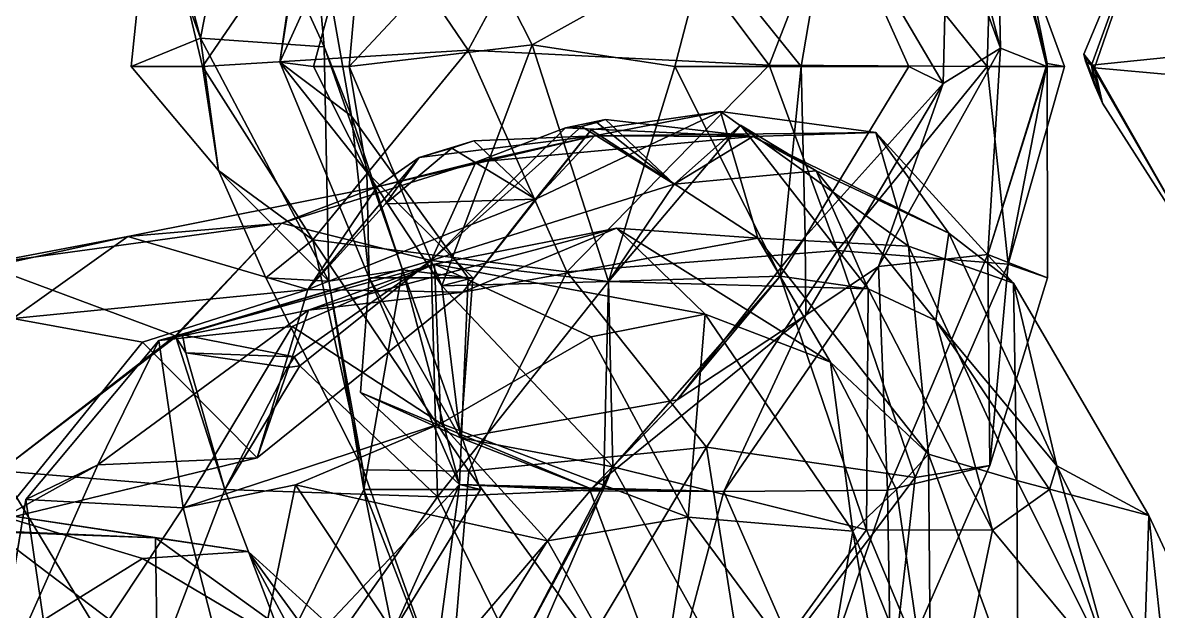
# Model space of a CAD drawing. Extents: x 290083 to 295691, y 4553739 to 4561622.
# Drawn here: x 293891.7 to 293987.4, y 4559110.5 to 4559160.1 of the extents above; entities that cross this region are included whole.
import ezdxf

# ---------------------------------------------------------------- set-up
doc = ezdxf.new("R2010")
doc.units = 0
doc.layers.add('Au_ppm_Pref_-_0_3', color=7, linetype='CONTINUOUS')

msp = doc.modelspace()

# ---------------------------------------------------------------- linework, layer by layer
at = {"layer": 'Au_ppm_Pref_-_0_3'}
for points in [[(293968.784, 4559178.073, 1810.917), (293974.095, 4559157.918, 1811.223), (293973.756, 4559173.316, 1817.018)], [(293974.095, 4559157.918, 1811.223), (293968.784, 4559178.073, 1810.917), (293969.619, 4559170.004, 1805.555)], [(293973.444, 4559172.854, 1828.622), (293973.661, 4559178.242, 1823.373), (293978.025, 4559156.62, 1823.251)], [(293973.661, 4559178.242, 1823.373), (293973.756, 4559173.316, 1817.018), (293978.025, 4559156.62, 1823.251)], [(293929.224, 4559157.728, 1834.877), (293918.534, 4559173.469, 1834.785), (293939.454, 4559176.642, 1836.371)], [(293929.224, 4559157.728, 1834.877), (293939.454, 4559176.642, 1836.371), (293954.584, 4559156.472, 1836.989)], [(293960.547, 4559171.802, 1834.726), (293954.584, 4559156.472, 1836.989), (293939.454, 4559176.642, 1836.371)], [(293982.018, 4559156.255, 1858.055), (293988.559, 4559175.19, 1858.993), (293981.136, 4559157.403, 1859.008)], [(293981.136, 4559157.403, 1859.008), (293988.559, 4559175.19, 1858.993), (293981.769, 4559156.48, 1859.597)], [(293981.769, 4559156.48, 1859.597), (293988.559, 4559175.19, 1858.993), (293990.848, 4559157.405, 1864.619)], [(293982.018, 4559156.255, 1858.055), (293988.9, 4559155.642, 1853.054), (293988.559, 4559175.19, 1858.993)], [(293906.826, 4559156.372, 1832.874), (293900.807, 4559156.372, 1829.312), (293902.638, 4559173.93, 1829.159)], [(293902.638, 4559173.93, 1829.159), (293900.807, 4559156.372, 1829.312), (293906.648, 4559158.752, 1823.902)], [(293902.638, 4559173.93, 1829.159), (293906.648, 4559158.752, 1823.902), (293901.102, 4559174.19, 1823.373)], [(293901.102, 4559174.19, 1823.373), (293906.648, 4559158.752, 1823.902), (293909.705, 4559174.19, 1818.454)], [(293906.826, 4559156.372, 1832.874), (293902.638, 4559173.93, 1829.159), (293918.534, 4559173.469, 1834.785)], [(293917.089, 4559158.029, 1817.376), (293909.705, 4559174.19, 1818.454), (293906.648, 4559158.752, 1823.902)], [(293917.089, 4559158.029, 1817.376), (293915.831, 4559172.404, 1810.954), (293909.705, 4559174.19, 1818.454)], [(293915.831, 4559172.404, 1810.954), (293913.333, 4559156.722, 1805.283), (293915.88, 4559174.19, 1805.555)], [(293915.88, 4559174.19, 1805.555), (293913.333, 4559156.722, 1805.283), (293920.681, 4559172.849, 1800.267)], [(293906.826, 4559156.372, 1832.874), (293918.534, 4559173.469, 1834.785), (293929.224, 4559157.728, 1834.877)], [(293920.681, 4559172.849, 1800.267), (293913.333, 4559156.722, 1805.283), (293916.196, 4559156.372, 1799.615)], [(293920.681, 4559172.849, 1800.267), (293916.196, 4559156.372, 1799.615), (293919.198, 4559156.372, 1795.946)], [(293920.681, 4559172.849, 1800.267), (293919.198, 4559156.372, 1795.946), (293929.777, 4559167.72, 1794.515)], [(293960.547, 4559171.802, 1834.726), (293973.444, 4559172.854, 1828.622), (293972.974, 4559156.372, 1833.175)], [(293973.444, 4559172.854, 1828.622), (293979.503, 4559156.372, 1829.312), (293972.974, 4559156.372, 1833.175)], [(293979.503, 4559156.372, 1829.312), (293973.444, 4559172.854, 1828.622), (293978.025, 4559156.62, 1823.251)], [(293978.009, 4559156.372, 1817.433), (293978.025, 4559156.62, 1823.251), (293973.756, 4559173.316, 1817.018)], [(293974.095, 4559157.918, 1811.223), (293978.009, 4559156.372, 1817.433), (293973.756, 4559173.316, 1817.018)], [(293919.387, 4559152.177, 1811.494), (293913.333, 4559156.722, 1805.283), (293915.831, 4559172.404, 1810.954)], [(293917.089, 4559158.029, 1817.376), (293919.387, 4559152.177, 1811.494), (293915.831, 4559172.404, 1810.954)], [(293957.297, 4559156.372, 1794.753), (293959.792, 4559171.035, 1800.915), (293949.25, 4559166.362, 1794.904)], [(293972.974, 4559156.372, 1833.175), (293954.584, 4559156.472, 1836.989), (293960.547, 4559171.802, 1834.726)], [(293957.297, 4559156.372, 1794.753), (293966.384, 4559156.372, 1799.615), (293959.792, 4559171.035, 1800.915)], [(293969.619, 4559170.004, 1805.555), (293959.792, 4559171.035, 1800.915), (293969.256, 4559154.934, 1804.019)], [(293959.792, 4559171.035, 1800.915), (293966.384, 4559156.372, 1799.615), (293969.256, 4559154.934, 1804.019)], [(293969.619, 4559170.004, 1805.555), (293969.256, 4559154.934, 1804.019), (293974.095, 4559157.918, 1811.223)], [(293929.777, 4559167.72, 1794.515), (293919.198, 4559156.372, 1795.946), (293934.605, 4559158.185, 1792.483)], [(293929.777, 4559167.72, 1794.515), (293934.605, 4559158.185, 1792.483), (293949.25, 4559166.362, 1794.904)], [(293949.25, 4559166.362, 1794.904), (293934.605, 4559158.185, 1792.483), (293946.642, 4559156.372, 1790.347)], [(293957.297, 4559156.372, 1794.753), (293949.25, 4559166.362, 1794.904), (293946.642, 4559156.372, 1790.347)], [(293900.807, 4559156.372, 1829.312), (293908.185, 4559147.607, 1829.312), (293906.648, 4559158.752, 1823.902)], [(293917.089, 4559158.029, 1817.376), (293906.648, 4559158.752, 1823.902), (293917.486, 4559138.288, 1823.83)], [(293908.185, 4559147.607, 1829.312), (293917.486, 4559138.288, 1823.83), (293906.648, 4559158.752, 1823.902)], [(293906.826, 4559156.372, 1832.874), (293929.224, 4559157.728, 1834.877), (293916.126, 4559141.762, 1833.36)], [(293916.126, 4559141.762, 1833.36), (293929.224, 4559157.728, 1834.877), (293937.533, 4559139.075, 1835.967)], [(293917.089, 4559158.029, 1817.376), (293917.486, 4559138.288, 1823.83), (293923.694, 4559139.229, 1817.428)], [(293917.089, 4559158.029, 1817.376), (293923.694, 4559139.229, 1817.428), (293919.387, 4559152.177, 1811.494)], [(293919.198, 4559156.372, 1795.946), (293927.003, 4559137.898, 1793.74), (293934.605, 4559158.185, 1792.483)], [(293941.042, 4559138.237, 1787.99), (293934.605, 4559158.185, 1792.483), (293927.003, 4559137.898, 1793.74)], [(293929.224, 4559157.728, 1834.877), (293954.584, 4559156.472, 1836.989), (293937.533, 4559139.075, 1835.967)], [(293934.605, 4559158.185, 1792.483), (293941.042, 4559138.237, 1787.99), (293946.642, 4559156.372, 1790.347)], [(293973.041, 4559140.512, 1817.853), (293974.095, 4559157.918, 1811.223), (293963.826, 4559139.508, 1811.274)], [(293963.826, 4559139.508, 1811.274), (293974.095, 4559157.918, 1811.223), (293969.256, 4559154.934, 1804.019)], [(293973.041, 4559140.512, 1817.853), (293978.009, 4559156.372, 1817.433), (293974.095, 4559157.918, 1811.223)], [(293913.333, 4559156.722, 1805.283), (293919.387, 4559152.177, 1811.494), (293920.871, 4559138.554, 1805.584)], [(293913.333, 4559156.722, 1805.283), (293920.871, 4559138.554, 1805.584), (293920.674, 4559147.452, 1799.615)], [(293916.196, 4559156.372, 1799.615), (293913.333, 4559156.722, 1805.283), (293920.674, 4559147.452, 1799.615)], [(293973.041, 4559140.512, 1817.853), (293978.054, 4559138.554, 1823.373), (293978.025, 4559156.62, 1823.251)], [(293973.041, 4559140.512, 1817.853), (293978.025, 4559156.62, 1823.251), (293978.009, 4559156.372, 1817.433)], [(293978.054, 4559138.554, 1823.373), (293974.738, 4559139.72, 1828.896), (293978.025, 4559156.62, 1823.251)], [(293974.738, 4559139.72, 1828.896), (293979.503, 4559156.372, 1829.312), (293978.025, 4559156.62, 1823.251)], [(293981.257, 4559156.824, 1859.218), (293981.136, 4559157.403, 1859.008), (293981.769, 4559156.48, 1859.597)], [(293981.257, 4559156.824, 1859.218), (293982.024, 4559154.832, 1859.194), (293981.136, 4559157.403, 1859.008)], [(293981.136, 4559157.403, 1859.008), (293982.689, 4559153.277, 1859.035), (293982.018, 4559156.255, 1858.055)], [(293981.136, 4559157.403, 1859.008), (293982.024, 4559154.832, 1859.194), (293982.689, 4559153.277, 1859.035)], [(293981.257, 4559156.824, 1859.218), (293981.769, 4559156.48, 1859.597), (293982.024, 4559154.832, 1859.194)], [(293990.848, 4559157.405, 1864.619), (293991.947, 4559138.832, 1859.156), (293981.769, 4559156.48, 1859.597)], [(293906.826, 4559156.372, 1832.874), (293908.185, 4559147.607, 1829.312), (293900.807, 4559156.372, 1829.312)], [(293906.826, 4559156.372, 1832.874), (293916.126, 4559141.762, 1833.36), (293908.185, 4559147.607, 1829.312)], [(293916.196, 4559156.372, 1799.615), (293920.674, 4559147.452, 1799.615), (293919.198, 4559156.372, 1795.946)], [(293920.674, 4559147.452, 1799.615), (293927.003, 4559137.898, 1793.74), (293919.198, 4559156.372, 1795.946)], [(293960.371, 4559140.85, 1834.815), (293937.533, 4559139.075, 1835.967), (293954.584, 4559156.472, 1836.989)], [(293946.642, 4559156.372, 1790.347), (293941.042, 4559138.237, 1787.99), (293955.517, 4559138.705, 1793.994)], [(293957.297, 4559156.372, 1794.753), (293946.642, 4559156.372, 1790.347), (293955.517, 4559138.705, 1793.994)], [(293960.371, 4559140.85, 1834.815), (293954.584, 4559156.472, 1836.989), (293972.974, 4559156.372, 1833.175)], [(293957.297, 4559156.372, 1794.753), (293955.517, 4559138.705, 1793.994), (293957.619, 4559142.024, 1799.615)], [(293957.297, 4559156.372, 1794.753), (293957.619, 4559142.024, 1799.615), (293966.384, 4559156.372, 1799.615)], [(293966.384, 4559156.372, 1799.615), (293957.619, 4559142.024, 1799.615), (293969.256, 4559154.934, 1804.019)], [(293974.738, 4559139.72, 1828.896), (293960.371, 4559140.85, 1834.815), (293972.974, 4559156.372, 1833.175)], [(293974.738, 4559139.72, 1828.896), (293972.974, 4559156.372, 1833.175), (293979.503, 4559156.372, 1829.312)], [(293982.024, 4559154.832, 1859.194), (293981.769, 4559156.48, 1859.597), (293982.689, 4559153.277, 1859.035)], [(293981.769, 4559156.48, 1859.597), (293991.947, 4559138.832, 1859.156), (293982.689, 4559153.277, 1859.035)], [(293991.947, 4559138.832, 1859.156), (293982.018, 4559156.255, 1858.055), (293982.689, 4559153.277, 1859.035)], [(293991.947, 4559138.832, 1859.156), (293988.9, 4559155.642, 1853.054), (293982.018, 4559156.255, 1858.055)], [(293957.679, 4559135.428, 1804.179), (293969.256, 4559154.934, 1804.019), (293957.619, 4559142.024, 1799.615)], [(293969.256, 4559154.934, 1804.019), (293957.679, 4559135.428, 1804.179), (293963.826, 4559139.508, 1811.274)], [(293919.387, 4559152.177, 1811.494), (293923.694, 4559139.229, 1817.428), (293929.217, 4559138.554, 1811.494)], [(293919.387, 4559152.177, 1811.494), (293929.217, 4559138.554, 1811.494), (293920.871, 4559138.554, 1805.584)], [(293939.581, 4559151.021, 1759.824), (293950.498, 4559152.562, 1764.457), (293934.887, 4559145.192, 1763.979)], [(293934.887, 4559145.192, 1763.979), (293950.498, 4559152.562, 1764.457), (293939.879, 4559150.523, 1769.565)], [(293940.812, 4559151.899, 1779.975), (293937.423, 4559151.207, 1779.058), (293953.212, 4559150.474, 1776.166)], [(293940.812, 4559151.899, 1779.975), (293938.764, 4559151.311, 1780.485), (293937.423, 4559151.207, 1779.058)], [(293940.081, 4559151.642, 1780.456), (293938.764, 4559151.311, 1780.485), (293940.812, 4559151.899, 1779.975)], [(293939.581, 4559151.021, 1759.824), (293953.634, 4559141.903, 1757.775), (293950.498, 4559152.562, 1764.457)], [(293963.581, 4559150.813, 1771.207), (293939.879, 4559150.523, 1769.565), (293950.498, 4559152.562, 1764.457)], [(293946.6, 4559146.445, 1781.797), (293940.081, 4559151.642, 1780.456), (293940.812, 4559151.899, 1779.975)], [(293946.6, 4559146.445, 1781.797), (293940.812, 4559151.899, 1779.975), (293953.212, 4559150.474, 1776.166)], [(293953.634, 4559141.903, 1757.775), (293966.346, 4559141.24, 1764.248), (293950.498, 4559152.562, 1764.457)], [(293963.581, 4559150.813, 1771.207), (293950.498, 4559152.562, 1764.457), (293966.346, 4559141.24, 1764.248)], [(293938.764, 4559151.311, 1780.485), (293926.103, 4559140.019, 1782.532), (293937.423, 4559151.207, 1779.058)], [(293946.6, 4559146.445, 1781.797), (293926.103, 4559140.019, 1782.532), (293938.764, 4559151.311, 1780.485)], [(293926.103, 4559140.019, 1782.532), (293929.882, 4559148.295, 1774.533), (293937.423, 4559151.207, 1779.058)], [(293928.787, 4559137.36, 1757.804), (293953.634, 4559141.903, 1757.775), (293939.581, 4559151.021, 1759.824)], [(293928.787, 4559137.36, 1757.804), (293939.581, 4559151.021, 1759.824), (293934.887, 4559145.192, 1763.979)], [(293937.423, 4559151.207, 1779.058), (293929.882, 4559148.295, 1774.533), (293953.212, 4559150.474, 1776.166)], [(293946.6, 4559146.445, 1781.797), (293938.764, 4559151.311, 1780.485), (293940.081, 4559151.642, 1780.456)], [(293953.212, 4559150.474, 1776.166), (293939.879, 4559150.523, 1769.565), (293963.581, 4559150.813, 1771.207)], [(293946.6, 4559146.445, 1781.797), (293952.18, 4559151.425, 1786.088), (293941.042, 4559138.237, 1787.99)], [(293962.95, 4559137.622, 1787.977), (293941.042, 4559138.237, 1787.99), (293952.18, 4559151.425, 1786.088)], [(293946.6, 4559146.445, 1781.797), (293958.555, 4559147.569, 1781.797), (293952.18, 4559151.425, 1786.088)], [(293952.18, 4559151.425, 1786.088), (293958.555, 4559147.569, 1781.797), (293962.95, 4559137.622, 1787.977)], [(293953.212, 4559150.474, 1776.166), (293963.581, 4559150.813, 1771.207), (293969.733, 4559142.316, 1777.197)], [(293969.733, 4559142.316, 1777.197), (293963.581, 4559150.813, 1771.207), (293975.182, 4559138.114, 1770.428)], [(293975.182, 4559138.114, 1770.428), (293963.581, 4559150.813, 1771.207), (293966.346, 4559141.24, 1764.248)], [(293939.879, 4559150.523, 1769.565), (293921.56, 4559146.222, 1769.919), (293925.097, 4559148.689, 1767.429)], [(293921.56, 4559146.222, 1769.919), (293939.879, 4559150.523, 1769.565), (293929.882, 4559148.295, 1774.533)], [(293929.691, 4559150.113, 1766.83), (293939.879, 4559150.523, 1769.565), (293925.097, 4559148.689, 1767.429)], [(293929.691, 4559150.113, 1766.83), (293925.097, 4559148.689, 1767.429), (293927.837, 4559149.484, 1765.873)], [(293934.887, 4559145.192, 1763.979), (293929.691, 4559150.113, 1766.83), (293927.837, 4559149.484, 1765.873)], [(293939.879, 4559150.523, 1769.565), (293929.691, 4559150.113, 1766.83), (293934.887, 4559145.192, 1763.979)], [(293929.882, 4559148.295, 1774.533), (293939.879, 4559150.523, 1769.565), (293953.212, 4559150.474, 1776.166)], [(293946.6, 4559146.445, 1781.797), (293953.212, 4559150.474, 1776.166), (293958.555, 4559147.569, 1781.797)], [(293969.733, 4559142.316, 1777.197), (293958.555, 4559147.569, 1781.797), (293953.212, 4559150.474, 1776.166)], [(293927.837, 4559149.484, 1765.873), (293922.267, 4559144.805, 1765.45), (293934.887, 4559145.192, 1763.979)], [(293927.837, 4559149.484, 1765.873), (293925.097, 4559148.689, 1767.429), (293922.267, 4559144.805, 1765.45)], [(293921.56, 4559146.222, 1769.919), (293929.882, 4559148.295, 1774.533), (293913.518, 4559143.177, 1776.521)], [(293926.103, 4559140.019, 1782.532), (293913.518, 4559143.177, 1776.521), (293929.882, 4559148.295, 1774.533)], [(293925.097, 4559148.689, 1767.429), (293915.707, 4559137.57, 1764.542), (293922.267, 4559144.805, 1765.45)], [(293925.097, 4559148.689, 1767.429), (293921.56, 4559146.222, 1769.919), (293915.707, 4559137.57, 1764.542)], [(293912.178, 4559138.554, 1829.312), (293908.185, 4559147.607, 1829.312), (293916.126, 4559141.762, 1833.36)], [(293917.486, 4559138.288, 1823.83), (293908.185, 4559147.607, 1829.312), (293912.178, 4559138.554, 1829.312)], [(293920.871, 4559138.554, 1805.584), (293929.629, 4559138.554, 1799.615), (293920.674, 4559147.452, 1799.615)], [(293929.629, 4559138.554, 1799.615), (293927.003, 4559137.898, 1793.74), (293920.674, 4559147.452, 1799.615)], [(293958.555, 4559147.569, 1781.797), (293968.636, 4559134.956, 1781.797), (293962.95, 4559137.622, 1787.977)], [(293968.636, 4559134.956, 1781.797), (293958.555, 4559147.569, 1781.797), (293969.733, 4559142.316, 1777.197)], [(293921.56, 4559146.222, 1769.919), (293913.518, 4559143.177, 1776.521), (293900.542, 4559142.031, 1769.287)], [(293921.56, 4559146.222, 1769.919), (293900.542, 4559142.031, 1769.287), (293915.707, 4559137.57, 1764.542)], [(293926.103, 4559140.019, 1782.532), (293946.6, 4559146.445, 1781.797), (293941.042, 4559138.237, 1787.99)], [(293922.267, 4559144.805, 1765.45), (293915.707, 4559137.57, 1764.542), (293934.887, 4559145.192, 1763.979)], [(293928.787, 4559137.36, 1757.804), (293934.887, 4559145.192, 1763.979), (293915.707, 4559137.57, 1764.542)], [(293888.254, 4559139.702, 1776.204), (293913.518, 4559143.177, 1776.521), (293904.524, 4559133.664, 1781.46)], [(293913.518, 4559143.177, 1776.521), (293888.254, 4559139.702, 1776.204), (293900.542, 4559142.031, 1769.287)], [(293904.582, 4559133.652, 1781.473), (293904.524, 4559133.664, 1781.46), (293913.518, 4559143.177, 1776.521)], [(293913.518, 4559143.177, 1776.521), (293904.635, 4559133.662, 1781.48), (293904.582, 4559133.652, 1781.473)], [(293926.103, 4559140.019, 1782.532), (293904.635, 4559133.662, 1781.48), (293913.518, 4559143.177, 1776.521)], [(293915.759, 4559135.844, 1752.307), (293941.726, 4559142.754, 1752.192), (293928.787, 4559137.36, 1757.804)], [(293915.759, 4559135.844, 1752.307), (293926.388, 4559139.7, 1746.07), (293941.726, 4559142.754, 1752.192)], [(293941.726, 4559142.754, 1752.192), (293926.388, 4559139.7, 1746.07), (293949.196, 4559135.509, 1747.665)], [(293928.787, 4559137.36, 1757.804), (293941.726, 4559142.754, 1752.192), (293953.634, 4559141.903, 1757.775)], [(293941.726, 4559142.754, 1752.192), (293959.756, 4559131.45, 1752.101), (293953.634, 4559141.903, 1757.775)], [(293959.756, 4559131.45, 1752.101), (293941.726, 4559142.754, 1752.192), (293949.196, 4559135.509, 1747.665)], [(293968.636, 4559134.956, 1781.797), (293969.733, 4559142.316, 1777.197), (293978.858, 4559122.727, 1775.512)], [(293975.182, 4559138.114, 1770.428), (293978.858, 4559122.727, 1775.512), (293969.733, 4559142.316, 1777.197)], [(293900.542, 4559142.031, 1769.287), (293888.254, 4559139.702, 1776.204), (293877.13, 4559136.903, 1770.061)], [(293890.847, 4559135.139, 1764.334), (293900.542, 4559142.031, 1769.287), (293877.13, 4559136.903, 1770.061)], [(293915.707, 4559137.57, 1764.542), (293900.542, 4559142.031, 1769.287), (293890.847, 4559135.139, 1764.334)], [(293916.126, 4559141.762, 1833.36), (293920.381, 4559122.382, 1829.312), (293912.178, 4559138.554, 1829.312)], [(293916.126, 4559141.762, 1833.36), (293929.283, 4559122.279, 1833.652), (293920.381, 4559122.382, 1829.312)], [(293916.126, 4559141.762, 1833.36), (293937.533, 4559139.075, 1835.967), (293929.283, 4559122.279, 1833.652)], [(293957.619, 4559142.024, 1799.615), (293946.85, 4559128.274, 1799.615), (293957.679, 4559135.428, 1804.179)], [(293946.85, 4559128.274, 1799.615), (293957.619, 4559142.024, 1799.615), (293955.517, 4559138.705, 1793.994)], [(293959.756, 4559131.45, 1752.101), (293968.036, 4559123.71, 1756.948), (293953.634, 4559141.903, 1757.775)], [(293953.634, 4559141.903, 1757.775), (293968.036, 4559123.71, 1756.948), (293966.346, 4559141.24, 1764.248)], [(293975.182, 4559138.114, 1770.428), (293966.346, 4559141.24, 1764.248), (293975.487, 4559121.492, 1763.784)], [(293975.487, 4559121.492, 1763.784), (293966.346, 4559141.24, 1764.248), (293968.036, 4559123.71, 1756.948)], [(293960.371, 4559140.85, 1834.815), (293949.324, 4559124.283, 1834.659), (293937.533, 4559139.075, 1835.967)], [(293960.371, 4559140.85, 1834.815), (293966.914, 4559121.726, 1830.027), (293949.324, 4559124.283, 1834.659)], [(293974.738, 4559139.72, 1828.896), (293966.914, 4559121.726, 1830.027), (293960.371, 4559140.85, 1834.815)], [(293964.575, 4559120.677, 1817.449), (293973.041, 4559140.512, 1817.853), (293963.826, 4559139.508, 1811.274)], [(293964.575, 4559120.677, 1817.449), (293973.199, 4559122.756, 1823.373), (293973.041, 4559140.512, 1817.853)], [(293973.199, 4559122.756, 1823.373), (293978.054, 4559138.554, 1823.373), (293973.041, 4559140.512, 1817.853)], [(293904.524, 4559133.664, 1781.46), (293889.796, 4559122.29, 1781.028), (293888.254, 4559139.702, 1776.204)], [(293915.759, 4559135.844, 1752.307), (293903.146, 4559133.279, 1747.277), (293926.388, 4559139.7, 1746.07)], [(293903.146, 4559133.279, 1747.277), (293914.383, 4559134.449, 1741.591), (293926.388, 4559139.7, 1746.07)], [(293905.152, 4559133.76, 1781.546), (293904.635, 4559133.662, 1781.48), (293926.103, 4559140.019, 1782.532)], [(293914.546, 4559131.892, 1785.437), (293905.152, 4559133.76, 1781.546), (293926.103, 4559140.019, 1782.532)], [(293914.383, 4559134.449, 1741.591), (293926.925, 4559126.284, 1739.65), (293926.388, 4559139.7, 1746.07)], [(293915.035, 4559131.157, 1785.547), (293914.546, 4559131.892, 1785.437), (293926.103, 4559140.019, 1782.532)], [(293915.035, 4559131.157, 1785.547), (293926.103, 4559140.019, 1782.532), (293926.646, 4559120.114, 1786.768)], [(293926.103, 4559140.019, 1782.532), (293941.042, 4559138.237, 1787.99), (293926.646, 4559120.114, 1786.768)], [(293926.388, 4559139.7, 1746.07), (293926.925, 4559126.284, 1739.65), (293939.581, 4559133.599, 1741.874)], [(293949.196, 4559135.509, 1747.665), (293926.388, 4559139.7, 1746.07), (293939.581, 4559133.599, 1741.874)], [(293957.679, 4559135.428, 1804.179), (293950.788, 4559120.549, 1811.774), (293963.826, 4559139.508, 1811.274)], [(293964.575, 4559120.677, 1817.449), (293963.826, 4559139.508, 1811.274), (293950.788, 4559120.549, 1811.774)], [(293973.199, 4559122.756, 1823.373), (293966.914, 4559121.726, 1830.027), (293974.738, 4559139.72, 1828.896)], [(293973.199, 4559122.756, 1823.373), (293974.738, 4559139.72, 1828.896), (293978.054, 4559138.554, 1823.373)], [(293912.178, 4559138.554, 1829.312), (293920.381, 4559122.382, 1829.312), (293917.486, 4559138.288, 1823.83)], [(293917.486, 4559138.288, 1823.83), (293920.437, 4559120.736, 1823.35), (293923.694, 4559139.229, 1817.428)], [(293920.871, 4559138.554, 1805.584), (293928.479, 4559121.157, 1812.069), (293920.15, 4559128.892, 1805.555)], [(293920.15, 4559128.892, 1805.555), (293928.567, 4559125.088, 1800.319), (293920.871, 4559138.554, 1805.584)], [(293923.694, 4559139.229, 1817.428), (293920.437, 4559120.736, 1823.35), (293930.261, 4559120.736, 1817.433)], [(293920.871, 4559138.554, 1805.584), (293929.217, 4559138.554, 1811.494), (293928.479, 4559121.157, 1812.069)], [(293929.629, 4559138.554, 1799.615), (293920.871, 4559138.554, 1805.584), (293928.567, 4559125.088, 1800.319)], [(293923.694, 4559139.229, 1817.428), (293930.261, 4559120.736, 1817.433), (293928.479, 4559121.157, 1812.069)], [(293929.217, 4559138.554, 1811.494), (293923.694, 4559139.229, 1817.428), (293928.479, 4559121.157, 1812.069)], [(293929.629, 4559138.554, 1799.615), (293928.567, 4559125.088, 1800.319), (293927.003, 4559137.898, 1793.74)], [(293929.283, 4559122.279, 1833.652), (293937.533, 4559139.075, 1835.967), (293949.324, 4559124.283, 1834.659)], [(293955.517, 4559138.705, 1793.994), (293941.042, 4559138.237, 1787.99), (293962.95, 4559137.622, 1787.977)], [(293941.432, 4559122.638, 1793.437), (293946.85, 4559128.274, 1799.615), (293955.517, 4559138.705, 1793.994)], [(293955.517, 4559138.705, 1793.994), (293962.795, 4559117.318, 1791.601), (293941.432, 4559122.638, 1793.437)], [(293962.95, 4559137.622, 1787.977), (293962.795, 4559117.318, 1791.601), (293955.517, 4559138.705, 1793.994)], [(293915.707, 4559137.57, 1764.542), (293890.847, 4559135.139, 1764.334), (293901.783, 4559133.136, 1759.846)], [(293915.707, 4559137.57, 1764.542), (293901.783, 4559133.136, 1759.846), (293911.43, 4559123.4, 1758.631)], [(293915.707, 4559137.57, 1764.542), (293911.43, 4559123.4, 1758.631), (293928.787, 4559137.36, 1757.804)], [(293917.486, 4559138.288, 1823.83), (293920.381, 4559122.382, 1829.312), (293920.437, 4559120.736, 1823.35)], [(293941.042, 4559138.237, 1787.99), (293940.627, 4559120.736, 1787.737), (293926.646, 4559120.114, 1786.768)], [(293927.003, 4559137.898, 1793.74), (293941.432, 4559122.638, 1793.437), (293941.042, 4559138.237, 1787.99)], [(293941.432, 4559122.638, 1793.437), (293927.003, 4559137.898, 1793.74), (293928.567, 4559125.088, 1800.319)], [(293940.627, 4559120.736, 1787.737), (293941.042, 4559138.237, 1787.99), (293941.432, 4559122.638, 1793.437)], [(293962.95, 4559137.622, 1787.977), (293973.421, 4559117.31, 1786.879), (293962.795, 4559117.318, 1791.601)], [(293962.95, 4559137.622, 1787.977), (293968.636, 4559134.956, 1781.797), (293973.421, 4559117.31, 1786.879)], [(293986.611, 4559118.545, 1769.919), (293978.858, 4559122.727, 1775.512), (293975.182, 4559138.114, 1770.428)], [(293986.611, 4559118.545, 1769.919), (293975.182, 4559138.114, 1770.428), (293975.487, 4559121.492, 1763.784)], [(293915.759, 4559135.844, 1752.307), (293928.787, 4559137.36, 1757.804), (293911.43, 4559123.4, 1758.631)], [(293915.759, 4559135.844, 1752.307), (293911.43, 4559123.4, 1758.631), (293898.009, 4559122.815, 1752.889)], [(293915.759, 4559135.844, 1752.307), (293898.009, 4559122.815, 1752.889), (293903.146, 4559133.279, 1747.277)], [(293939.581, 4559133.599, 1741.874), (293947.758, 4559118.393, 1740.738), (293949.196, 4559135.509, 1747.665)], [(293961.659, 4559117.207, 1747.266), (293949.196, 4559135.509, 1747.665), (293947.758, 4559118.393, 1740.738)], [(293949.196, 4559135.509, 1747.665), (293961.659, 4559117.207, 1747.266), (293959.756, 4559131.45, 1752.101)], [(293889.57, 4559118.129, 1759.226), (293901.783, 4559133.136, 1759.846), (293890.847, 4559135.139, 1764.334)], [(293957.679, 4559135.428, 1804.179), (293946.85, 4559128.274, 1799.615), (293939.586, 4559120.773, 1805.555)], [(293939.586, 4559120.773, 1805.555), (293950.788, 4559120.549, 1811.774), (293957.679, 4559135.428, 1804.179)], [(293978.243, 4559120.736, 1781.797), (293973.421, 4559117.31, 1786.879), (293968.636, 4559134.956, 1781.797)], [(293978.243, 4559120.736, 1781.797), (293968.636, 4559134.956, 1781.797), (293978.858, 4559122.727, 1775.512)], [(293904.524, 4559133.664, 1781.46), (293904.498, 4559133.585, 1781.475), (293889.796, 4559122.29, 1781.028)], [(293904.498, 4559133.585, 1781.475), (293904.592, 4559133.593, 1781.489), (293889.796, 4559122.29, 1781.028)], [(293908.697, 4559120.736, 1784.478), (293889.796, 4559122.29, 1781.028), (293904.592, 4559133.593, 1781.489)], [(293903.146, 4559133.279, 1747.277), (293905.209, 4559119.171, 1740.476), (293914.383, 4559134.449, 1741.591)], [(293904.524, 4559133.664, 1781.46), (293904.582, 4559133.652, 1781.473), (293904.498, 4559133.585, 1781.475)], [(293904.582, 4559133.652, 1781.473), (293904.592, 4559133.593, 1781.489), (293904.498, 4559133.585, 1781.475)], [(293904.582, 4559133.652, 1781.473), (293904.635, 4559133.662, 1781.48), (293904.592, 4559133.593, 1781.489)], [(293904.635, 4559133.662, 1781.48), (293905.152, 4559133.76, 1781.546), (293904.592, 4559133.593, 1781.489)], [(293904.592, 4559133.593, 1781.489), (293905.152, 4559133.76, 1781.546), (293905.422, 4559132.232, 1781.959)], [(293908.697, 4559120.736, 1784.478), (293904.592, 4559133.593, 1781.489), (293905.422, 4559132.232, 1781.959)], [(293905.152, 4559133.76, 1781.546), (293914.546, 4559131.892, 1785.437), (293905.422, 4559132.232, 1781.959)], [(293926.925, 4559126.284, 1739.65), (293914.383, 4559134.449, 1741.591), (293905.209, 4559119.171, 1740.476)], [(293939.581, 4559133.599, 1741.874), (293926.925, 4559126.284, 1739.65), (293947.758, 4559118.393, 1740.738)], [(293889.57, 4559118.129, 1759.226), (293911.43, 4559123.4, 1758.631), (293901.783, 4559133.136, 1759.846)], [(293898.009, 4559122.815, 1752.889), (293891.927, 4559119.872, 1746.65), (293903.146, 4559133.279, 1747.277)], [(293903.146, 4559133.279, 1747.277), (293891.927, 4559119.872, 1746.65), (293905.209, 4559119.171, 1740.476)], [(293913.986, 4559131.008, 1785.408), (293908.697, 4559120.736, 1784.478), (293905.422, 4559132.232, 1781.959)], [(293905.422, 4559132.232, 1781.959), (293914.546, 4559131.892, 1785.437), (293913.986, 4559131.008, 1785.408)], [(293913.986, 4559131.008, 1785.408), (293914.546, 4559131.892, 1785.437), (293914.546, 4559131.888, 1785.438)], [(293913.986, 4559131.008, 1785.408), (293914.546, 4559131.888, 1785.438), (293915.035, 4559131.157, 1785.547)], [(293915.035, 4559131.157, 1785.547), (293914.546, 4559131.888, 1785.438), (293914.546, 4559131.892, 1785.437)], [(293908.697, 4559120.736, 1784.478), (293913.986, 4559131.008, 1785.408), (293915.035, 4559131.157, 1785.547)], [(293908.697, 4559120.736, 1784.478), (293915.035, 4559131.157, 1785.547), (293926.646, 4559120.114, 1786.768)], [(293959.756, 4559131.45, 1752.101), (293965.341, 4559120.736, 1752.101), (293968.036, 4559123.71, 1756.948)], [(293965.341, 4559120.736, 1752.101), (293959.756, 4559131.45, 1752.101), (293961.659, 4559117.207, 1747.266)], [(293939.586, 4559120.773, 1805.555), (293920.15, 4559128.892, 1805.555), (293928.479, 4559121.157, 1812.069)], [(293920.15, 4559128.892, 1805.555), (293939.586, 4559120.773, 1805.555), (293928.567, 4559125.088, 1800.319)], [(293928.567, 4559125.088, 1800.319), (293939.586, 4559120.773, 1805.555), (293946.85, 4559128.274, 1799.615)], [(293928.567, 4559125.088, 1800.319), (293946.85, 4559128.274, 1799.615), (293941.432, 4559122.638, 1793.437)], [(293905.209, 4559119.171, 1740.476), (293914.673, 4559121.134, 1734.31), (293926.925, 4559126.284, 1739.65)], [(293935.908, 4559116.389, 1735.544), (293926.925, 4559126.284, 1739.65), (293914.673, 4559121.134, 1734.31)], [(293947.758, 4559118.393, 1740.738), (293926.925, 4559126.284, 1739.65), (293935.908, 4559116.389, 1735.544)], [(293929.283, 4559122.279, 1833.652), (293949.324, 4559124.283, 1834.659), (293939.581, 4559108.116, 1833.519)], [(293949.324, 4559124.283, 1834.659), (293952.707, 4559102.886, 1829.823), (293939.581, 4559108.116, 1833.519)], [(293966.914, 4559121.726, 1830.027), (293952.707, 4559102.886, 1829.823), (293949.324, 4559124.283, 1834.659)], [(293889.57, 4559118.129, 1759.226), (293898.009, 4559122.815, 1752.889), (293911.43, 4559123.4, 1758.631)], [(293965.341, 4559120.736, 1752.101), (293968.219, 4559100.924, 1751.158), (293968.036, 4559123.71, 1756.948)], [(293975.487, 4559121.492, 1763.784), (293968.036, 4559123.71, 1756.948), (293975.579, 4559102.995, 1757.906)], [(293975.579, 4559102.995, 1757.906), (293968.036, 4559123.71, 1756.948), (293968.219, 4559100.924, 1751.158)], [(293889.796, 4559122.29, 1781.028), (293901.776, 4559102.558, 1781.754), (293877.053, 4559104.816, 1780.944)], [(293889.153, 4559102.954, 1752.08), (293898.009, 4559122.815, 1752.889), (293889.57, 4559118.129, 1759.226)], [(293898.009, 4559122.815, 1752.889), (293889.153, 4559102.954, 1752.08), (293891.927, 4559119.872, 1746.65)], [(293901.776, 4559102.558, 1781.754), (293889.796, 4559122.29, 1781.028), (293908.697, 4559120.736, 1784.478)], [(293920.381, 4559122.382, 1829.312), (293929.283, 4559122.279, 1833.652), (293927.606, 4559102.204, 1829.276)], [(293920.437, 4559120.736, 1823.35), (293920.381, 4559122.382, 1829.312), (293927.606, 4559102.204, 1829.276)], [(293929.283, 4559122.279, 1833.652), (293939.581, 4559108.116, 1833.519), (293927.606, 4559102.204, 1829.276)], [(293933.173, 4559106.83, 1787.737), (293941.432, 4559122.638, 1793.437), (293932.869, 4559102.918, 1790.901)], [(293941.432, 4559122.638, 1793.437), (293952.337, 4559102.946, 1791.822), (293932.869, 4559102.918, 1790.901)], [(293933.173, 4559106.83, 1787.737), (293940.627, 4559120.736, 1787.737), (293941.432, 4559122.638, 1793.437)], [(293952.337, 4559102.946, 1791.822), (293941.432, 4559122.638, 1793.437), (293962.795, 4559117.318, 1791.601)], [(293964.575, 4559120.677, 1817.449), (293964.848, 4559103.697, 1823.116), (293973.199, 4559122.756, 1823.373)], [(293964.848, 4559103.697, 1823.116), (293966.914, 4559121.726, 1830.027), (293973.199, 4559122.756, 1823.373)], [(293978.243, 4559120.736, 1781.797), (293978.858, 4559122.727, 1775.512), (293983.723, 4559104.897, 1782.668)], [(293983.723, 4559104.897, 1782.668), (293978.858, 4559122.727, 1775.512), (293988.142, 4559104.099, 1775.974)], [(293978.858, 4559122.727, 1775.512), (293986.611, 4559118.545, 1769.919), (293988.142, 4559104.099, 1775.974)], [(293905.209, 4559119.171, 1740.476), (293910.205, 4559099.527, 1739.151), (293914.673, 4559121.134, 1734.31)], [(293910.205, 4559099.527, 1739.151), (293927.149, 4559102.346, 1733.66), (293914.673, 4559121.134, 1734.31)], [(293922.886, 4559108.71, 1817.433), (293913.357, 4559105.072, 1811.513), (293928.479, 4559121.157, 1812.069)], [(293913.357, 4559105.072, 1811.513), (293926.367, 4559105.202, 1805.132), (293928.479, 4559121.157, 1812.069)], [(293927.149, 4559102.346, 1733.66), (293935.908, 4559116.389, 1735.544), (293914.673, 4559121.134, 1734.31)], [(293930.261, 4559120.736, 1817.433), (293922.886, 4559108.71, 1817.433), (293928.479, 4559121.157, 1812.069)], [(293928.479, 4559121.157, 1812.069), (293926.367, 4559105.202, 1805.132), (293939.514, 4559120.607, 1805.566)], [(293928.479, 4559121.157, 1812.069), (293939.514, 4559120.607, 1805.566), (293950.788, 4559120.549, 1811.774)], [(293928.479, 4559121.157, 1812.069), (293950.788, 4559120.549, 1811.774), (293939.586, 4559120.773, 1805.555)], [(293964.848, 4559103.697, 1823.116), (293952.707, 4559102.886, 1829.823), (293966.914, 4559121.726, 1830.027)], [(293986.611, 4559118.545, 1769.919), (293975.487, 4559121.492, 1763.784), (293986.026, 4559100.573, 1764.429)], [(293975.487, 4559121.492, 1763.784), (293975.579, 4559102.995, 1757.906), (293986.026, 4559100.573, 1764.429)], [(293901.776, 4559102.558, 1781.754), (293908.697, 4559120.736, 1784.478), (293915.155, 4559103.822, 1786.217)], [(293915.155, 4559103.822, 1786.217), (293908.697, 4559120.736, 1784.478), (293926.646, 4559120.114, 1786.768)], [(293912.316, 4559104.432, 1823.075), (293920.437, 4559120.736, 1823.35), (293927.606, 4559102.204, 1829.276)], [(293912.316, 4559104.432, 1823.075), (293922.886, 4559108.71, 1817.433), (293920.437, 4559120.736, 1823.35)], [(293922.886, 4559108.71, 1817.433), (293930.261, 4559120.736, 1817.433), (293920.437, 4559120.736, 1823.35)], [(293939.514, 4559120.607, 1805.566), (293926.367, 4559105.202, 1805.132), (293946.072, 4559102.918, 1810.397)], [(293933.173, 4559106.83, 1787.737), (293926.646, 4559120.114, 1786.768), (293940.627, 4559120.736, 1787.737)], [(293939.514, 4559120.607, 1805.566), (293946.072, 4559102.918, 1810.397), (293950.788, 4559120.549, 1811.774)], [(293946.072, 4559102.918, 1810.397), (293958.508, 4559102.918, 1816.358), (293950.788, 4559120.549, 1811.774)], [(293964.575, 4559120.677, 1817.449), (293950.788, 4559120.549, 1811.774), (293958.508, 4559102.918, 1816.358)], [(293958.508, 4559102.918, 1816.358), (293964.848, 4559103.697, 1823.116), (293964.575, 4559120.677, 1817.449)], [(293968.219, 4559100.924, 1751.158), (293965.341, 4559120.736, 1752.101), (293961.659, 4559117.207, 1747.266)], [(293978.243, 4559120.736, 1781.797), (293983.723, 4559104.897, 1782.668), (293973.421, 4559117.31, 1786.879)], [(293891.927, 4559119.872, 1746.65), (293889.153, 4559102.954, 1752.08), (293889.131, 4559102.918, 1746.161)], [(293891.927, 4559119.872, 1746.65), (293889.131, 4559102.918, 1746.161), (293894.414, 4559102.918, 1742.688)], [(293891.927, 4559119.872, 1746.65), (293894.414, 4559102.918, 1742.688), (293905.209, 4559119.171, 1740.476)], [(293926.646, 4559120.114, 1786.768), (293933.173, 4559106.83, 1787.737), (293915.155, 4559103.822, 1786.217)], [(293877.405, 4559117.743, 1882.155), (293888.998, 4559118.749, 1876.713), (293902.858, 4559116.656, 1882.498)], [(293888.998, 4559118.749, 1876.713), (293888.008, 4559106.381, 1870.354), (293901.783, 4559114.902, 1872.832)], [(293910.679, 4559115.498, 1876.827), (293902.858, 4559116.656, 1882.498), (293888.998, 4559118.749, 1876.713)], [(293910.679, 4559115.498, 1876.827), (293888.998, 4559118.749, 1876.713), (293901.783, 4559114.902, 1872.832)], [(293894.414, 4559102.918, 1742.688), (293910.205, 4559099.527, 1739.151), (293905.209, 4559119.171, 1740.476)], [(293945.005, 4559100.341, 1738.457), (293947.758, 4559118.393, 1740.738), (293935.908, 4559116.389, 1735.544)], [(293947.758, 4559118.393, 1740.738), (293945.005, 4559100.341, 1738.457), (293959.195, 4559102.918, 1742.855)], [(293959.195, 4559102.918, 1742.855), (293961.659, 4559117.207, 1747.266), (293947.758, 4559118.393, 1740.738)], [(293986.611, 4559118.545, 1769.919), (293986.026, 4559100.573, 1764.429), (293993.878, 4559102.918, 1769.919)], [(293986.611, 4559118.545, 1769.919), (293993.878, 4559102.918, 1769.919), (293988.142, 4559104.099, 1775.974)], [(293877.405, 4559117.743, 1882.155), (293902.858, 4559116.656, 1882.498), (293889.184, 4559117.16, 1887.513)], [(293969.886, 4559100.427, 1789.333), (293952.337, 4559102.946, 1791.822), (293962.795, 4559117.318, 1791.601)], [(293973.421, 4559117.31, 1786.879), (293969.886, 4559100.427, 1789.333), (293962.795, 4559117.318, 1791.601)], [(293973.421, 4559117.31, 1786.879), (293983.723, 4559104.897, 1782.668), (293969.886, 4559100.427, 1789.333)], [(293874.565, 4559105.368, 1888.565), (293889.184, 4559117.16, 1887.513), (293903.02, 4559106.709, 1888.7)], [(293902.858, 4559116.656, 1882.498), (293903.02, 4559106.709, 1888.7), (293889.184, 4559117.16, 1887.513)], [(293910.679, 4559115.498, 1876.827), (293917.524, 4559106.107, 1883.116), (293902.858, 4559116.656, 1882.498)], [(293917.524, 4559106.107, 1883.116), (293903.02, 4559106.709, 1888.7), (293902.858, 4559116.656, 1882.498)], [(293935.908, 4559116.389, 1735.544), (293927.149, 4559102.346, 1733.66), (293945.005, 4559100.341, 1738.457)], [(293959.195, 4559102.918, 1742.855), (293964.067, 4559102.918, 1746.161), (293961.659, 4559117.207, 1747.266)], [(293961.659, 4559117.207, 1747.266), (293964.067, 4559102.918, 1746.161), (293968.219, 4559100.924, 1751.158)], [(293910.679, 4559115.498, 1876.827), (293901.783, 4559114.902, 1872.832), (293915.301, 4559106.895, 1870.574)], [(293917.524, 4559106.107, 1883.116), (293910.679, 4559115.498, 1876.827), (293925.825, 4559101.755, 1877.002)], [(293910.679, 4559115.498, 1876.827), (293915.301, 4559106.895, 1870.574), (293925.825, 4559101.755, 1877.002)], [(293888.008, 4559106.381, 1870.354), (293915.301, 4559106.895, 1870.574), (293901.783, 4559114.902, 1872.832)]]:
    msp.add_3dface(points, dxfattribs=at)

doc.saveas('drawing.dxf')
